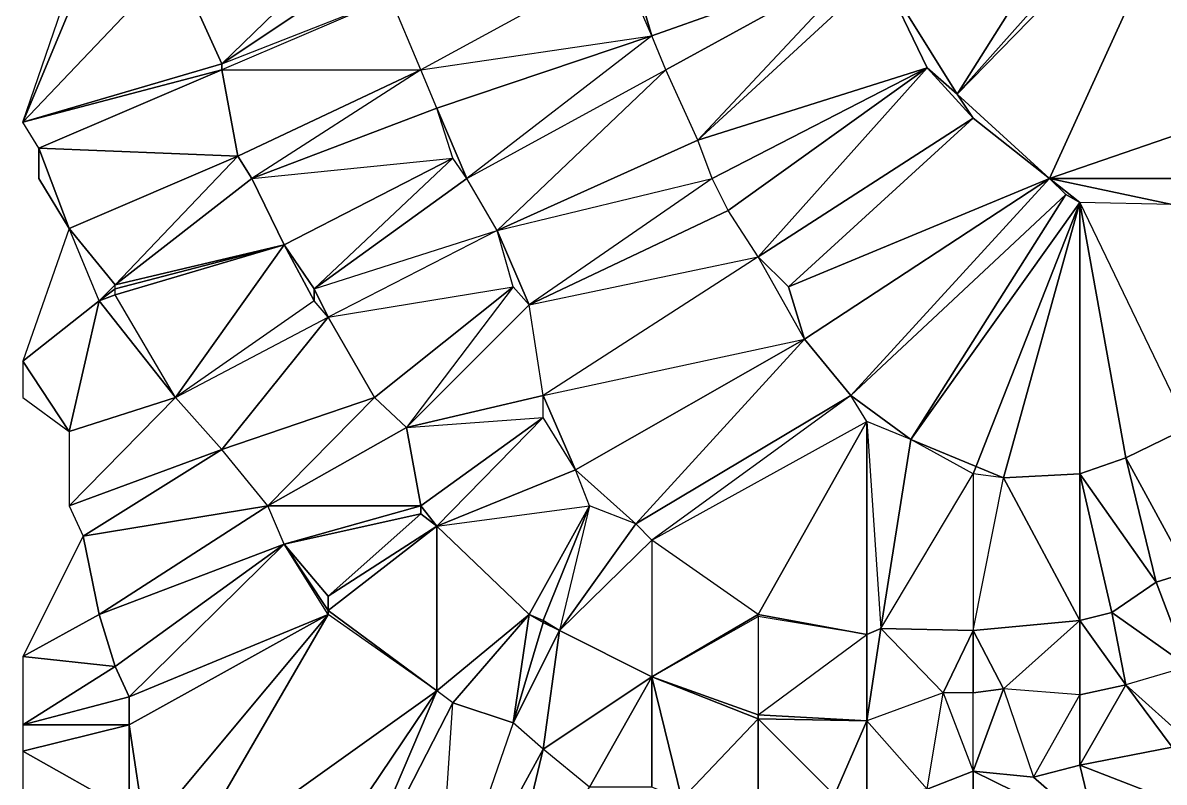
# Model space of a CAD drawing. Header units: metres. Extents: x 121.06818 to 121.07159, y 3.17836 to 3.18313.
# Drawn here: x 121.068184 to 121.068752, y 3.18088 to 3.181257 of the extents above; entities that cross this region are included whole.
import ezdxf

# ---------------------------------------------------------------- set-up
doc = ezdxf.new("R2010")
doc.units = ezdxf.units.M

msp = doc.modelspace()

# ---------------------------------------------------------------- linework, layer by layer
at = {"layer": 'DELAUNEY13913', "color": 252}
msp.add_3dface([(121.06839, 3.180799, 0.01022), (121.06842, 3.1808, 0.01022), (121.068443, 3.180896, 0.01022)], dxfattribs=at)
at = {"layer": 'DELAUNEY13934', "color": 252}
msp.add_3dface([(121.068306, 3.1808, 0.01022), (121.068336, 3.180798, 0.01022), (121.06839, 3.180925, 0.01022)], dxfattribs=at)
at = {"layer": 'DELAUNEY13943', "color": 252}
msp.add_3dface([(121.068336, 3.180798, 0.01022), (121.06839, 3.180799, 0.01022), (121.068398, 3.180919, 0.01022)], dxfattribs=at)
at = {"layer": 'DELAUNEY14241', "color": 252}
msp.add_3dface([(121.068718, 3.180855, 0.01023), (121.068657, 3.180773, 0.01022), (121.068657, 3.180885, 0.01022)], dxfattribs=at)
at = {"layer": 'DELAUNEY14268', "color": 252}
msp.add_3dface([(121.068245, 3.180854, 0.01022), (121.06826, 3.180832, 0.01022), (121.068336, 3.180963, 0.01022)], dxfattribs=at)
at = {"layer": 'DELAUNEY14281', "color": 252}
msp.add_3dface([(121.068657, 3.180773, 0.01022), (121.068634, 3.180876, 0.01022), (121.068657, 3.180885, 0.01022)], dxfattribs=at)
at = {"layer": 'DELAUNEY14296', "color": 252}
msp.add_3dface([(121.068604, 3.180873, 0.01022), (121.068588, 3.180873, 0.01022), (121.068604, 3.18091, 0.01021)], dxfattribs=at)
at = {"layer": 'DELAUNEY14297', "color": 252}
msp.add_3dface([(121.068634, 3.180876, 0.01022), (121.068604, 3.180873, 0.01022), (121.068604, 3.18091, 0.01021)], dxfattribs=at)
at = {"layer": 'DELAUNEY14298', "color": 252}
msp.add_3dface([(121.068657, 3.180885, 0.01022), (121.068634, 3.180876, 0.01022), (121.068642, 3.180924, 0.01021)], dxfattribs=at)
at = {"layer": 'DELAUNEY14308', "color": 252}
msp.add_3dface([(121.068718, 3.180855, 0.01023), (121.068657, 3.180885, 0.01022), (121.068687, 3.180882, 0.01022)], dxfattribs=at)
at = {"layer": 'DELAUNEY14309', "color": 252}
msp.add_3dface([(121.068687, 3.180882, 0.01022), (121.068657, 3.180885, 0.01022), (121.068672, 3.180926, 0.01021)], dxfattribs=at)
at = {"layer": 'DELAUNEY14310', "color": 252}
msp.add_3dface([(121.068718, 3.180855, 0.01023), (121.068687, 3.180882, 0.01022), (121.06871, 3.180888, 0.01022)], dxfattribs=at)
at = {"layer": 'DELAUNEY14325', "color": 252}
msp.add_3dface([(121.068588, 3.180873, 0.01022), (121.06855, 3.180872, 0.01022), (121.06855, 3.180911, 0.01021)], dxfattribs=at)
at = {"layer": 'DELAUNEY14343', "color": 252}
msp.add_3dface([(121.06855, 3.180872, 0.01022), (121.068512, 3.180871, 0.01022), (121.06855, 3.180911, 0.01021)], dxfattribs=at)
at = {"layer": 'DELAUNEY14354', "color": 252}
msp.add_3dface([(121.06826, 3.180832, 0.01022), (121.068306, 3.1808, 0.01022), (121.06839, 3.180925, 0.01022)], dxfattribs=at)
at = {"layer": 'DELAUNEY14371', "color": 252}
msp.add_3dface([(121.068497, 3.180877, 0.01022), (121.068466, 3.180877, 0.01022), (121.068497, 3.180932, 0.01021)], dxfattribs=at)
at = {"layer": 'DELAUNEY14372', "color": 252}
msp.add_3dface([(121.068512, 3.180871, 0.01022), (121.068497, 3.180877, 0.01022), (121.068497, 3.180932, 0.01021)], dxfattribs=at)
at = {"layer": 'DELAUNEY14386', "color": 252}
msp.add_3dface([(121.068237, 3.180865, 0.01022), (121.068245, 3.180854, 0.01022), (121.068237, 3.180908, 0.01022)], dxfattribs=at)
at = {"layer": 'DELAUNEY14399', "color": 252}
msp.add_3dface([(121.06842, 3.1808, 0.01022), (121.068466, 3.180877, 0.01022), (121.068443, 3.180896, 0.01022)], dxfattribs=at)
at = {"layer": 'DELAUNEY14419', "color": 252}
msp.add_3dface([(121.068466, 3.180877, 0.01022), (121.068443, 3.180896, 0.01022), (121.068497, 3.180932, 0.01021)], dxfattribs=at)
at = {"layer": 'DELAUNEY14431', "color": 252}
msp.add_3dface([(121.06839, 3.180799, 0.01022), (121.068443, 3.180896, 0.01022), (121.068428, 3.180909, 0.01022)], dxfattribs=at)
at = {"layer": 'DELAUNEY14441', "color": 252}
msp.add_3dface([(121.068184, 3.180854, 0.01021), (121.068237, 3.180865, 0.01022), (121.068184, 3.180895, 0.01021)], dxfattribs=at)
at = {"layer": 'DELAUNEY14454', "color": 252}
msp.add_3dface([(121.06839, 3.180799, 0.01022), (121.068398, 3.180919, 0.01022), (121.068428, 3.180909, 0.01022)], dxfattribs=at)
at = {"layer": 'DELAUNEY14455', "color": 252}
msp.add_3dface([(121.068443, 3.180896, 0.01022), (121.068428, 3.180909, 0.01022), (121.068451, 3.180955, 0.01021)], dxfattribs=at)
at = {"layer": 'DELAUNEY14456', "color": 252}
msp.add_3dface([(121.068764, 3.180867, 0.01023), (121.068718, 3.180855, 0.01023), (121.06871, 3.180888, 0.01022)], dxfattribs=at)
at = {"layer": 'DELAUNEY14460', "color": 252}
msp.add_3dface([(121.068336, 3.180798, 0.01022), (121.068398, 3.180919, 0.01022), (121.06839, 3.180925, 0.01022)], dxfattribs=at)
at = {"layer": 'DELAUNEY14461', "color": 252}
msp.add_3dface([(121.068428, 3.180909, 0.01022), (121.068398, 3.180919, 0.01022), (121.068436, 3.180963, 0.01021)], dxfattribs=at)
at = {"layer": 'DELAUNEY14492', "color": 252}
msp.add_3dface([(121.068336, 3.180798, 0.01022), (121.06839, 3.180925, 0.01022), (121.06826, 3.180832, 0.01022)], dxfattribs=at)
at = {"layer": 'DELAUNEY14493', "color": 252}
msp.add_3dface([(121.06871, 3.180888, 0.01022), (121.068687, 3.180882, 0.01022), (121.06871, 3.180923, 0.01021)], dxfattribs=at)
at = {"layer": 'DELAUNEY14507', "color": 252}
msp.add_3dface([(121.068398, 3.180919, 0.01022), (121.06839, 3.180925, 0.01022), (121.068436, 3.180963, 0.01021)], dxfattribs=at)
at = {"layer": 'DELAUNEY14523', "color": 252}
msp.add_3dface([(121.068184, 3.180895, 0.01021), (121.068237, 3.180865, 0.01022), (121.068237, 3.180908, 0.01022)], dxfattribs=at)
at = {"layer": 'DELAUNEY14529', "color": 252}
msp.add_3dface([(121.06826, 3.180832, 0.01022), (121.06839, 3.180925, 0.01022), (121.068336, 3.180963, 0.01022)], dxfattribs=at)
at = {"layer": 'DELAUNEY14530', "color": 252}
msp.add_3dface([(121.068764, 3.180867, 0.01023), (121.06871, 3.180888, 0.01022), (121.068756, 3.180897, 0.01022)], dxfattribs=at)
at = {"layer": 'DELAUNEY14531', "color": 252}
msp.add_3dface([(121.068756, 3.180897, 0.01022), (121.06871, 3.180888, 0.01022), (121.068733, 3.180928, 0.01021)], dxfattribs=at)
at = {"layer": 'DELAUNEY14581', "color": 252}
msp.add_3dface([(121.068184, 3.180895, 0.01021), (121.068237, 3.180908, 0.01022), (121.068184, 3.180908, 0.01021)], dxfattribs=at)
at = {"layer": 'DELAUNEY14582', "color": 252}
msp.add_3dface([(121.068237, 3.180908, 0.01022), (121.068245, 3.180854, 0.01022), (121.068336, 3.180963, 0.01022)], dxfattribs=at)
at = {"layer": 'DELAUNEY14583', "color": 252}
msp.add_3dface([(121.06839, 3.180925, 0.01022), (121.068336, 3.180963, 0.01022), (121.068336, 3.180965, 0.01022)], dxfattribs=at)
at = {"layer": 'DELAUNEY14584', "color": 252}
msp.add_3dface([(121.068764, 3.1809, 0.01022), (121.068756, 3.180897, 0.01022), (121.068733, 3.180928, 0.01021)], dxfattribs=at)
at = {"layer": 'DELAUNEY14607', "color": 252}
msp.add_3dface([(121.06855, 3.180911, 0.01021), (121.068512, 3.180871, 0.01022), (121.068497, 3.180932, 0.01021)], dxfattribs=at)
at = {"layer": 'DELAUNEY14608', "color": 252}
msp.add_3dface([(121.068604, 3.18091, 0.01021), (121.068588, 3.180873, 0.01022), (121.06855, 3.180911, 0.01021)], dxfattribs=at)
at = {"layer": 'DELAUNEY14609', "color": 252}
msp.add_3dface([(121.068604, 3.18091, 0.01021), (121.068634, 3.180876, 0.01022), (121.068642, 3.180924, 0.01021)], dxfattribs=at)
at = {"layer": 'DELAUNEY14620', "color": 252}
msp.add_3dface([(121.068237, 3.180908, 0.01022), (121.068336, 3.180963, 0.01022), (121.068237, 3.180922, 0.01022)], dxfattribs=at)
at = {"layer": 'DELAUNEY14669', "color": 252}
msp.add_3dface([(121.068604, 3.18091, 0.01021), (121.06855, 3.180911, 0.01021), (121.06855, 3.180913, 0.01021)], dxfattribs=at)
at = {"layer": 'DELAUNEY14670', "color": 252}
msp.add_3dface([(121.068642, 3.180924, 0.01021), (121.068657, 3.180885, 0.01022), (121.068657, 3.180924, 0.01021)], dxfattribs=at)
at = {"layer": 'DELAUNEY14671', "color": 252}
msp.add_3dface([(121.068672, 3.180926, 0.01021), (121.068657, 3.180885, 0.01022), (121.068657, 3.180924, 0.01021)], dxfattribs=at)
at = {"layer": 'DELAUNEY14672', "color": 252}
msp.add_3dface([(121.068672, 3.180926, 0.01021), (121.068687, 3.180882, 0.01022), (121.06871, 3.180923, 0.01021)], dxfattribs=at)
at = {"layer": 'DELAUNEY14693', "color": 252}
msp.add_3dface([(121.068184, 3.180908, 0.01021), (121.068237, 3.180908, 0.01022), (121.068237, 3.180922, 0.01022)], dxfattribs=at)
at = {"layer": 'DELAUNEY14694', "color": 252}
msp.add_3dface([(121.068642, 3.180924, 0.01021), (121.068604, 3.18091, 0.01021), (121.068611, 3.180956, 0.0102)], dxfattribs=at)
at = {"layer": 'DELAUNEY14695', "color": 252}
msp.add_3dface([(121.068733, 3.180928, 0.01021), (121.06871, 3.180888, 0.01022), (121.06871, 3.180923, 0.01021)], dxfattribs=at)
at = {"layer": 'DELAUNEY14716', "color": 252}
msp.add_3dface([(121.06855, 3.180911, 0.01021), (121.068497, 3.180932, 0.01021), (121.06855, 3.180913, 0.01021)], dxfattribs=at)
at = {"layer": 'DELAUNEY14717', "color": 252}
msp.add_3dface([(121.068657, 3.180924, 0.01021), (121.068642, 3.180924, 0.01021), (121.068657, 3.180955, 0.0102)], dxfattribs=at)
at = {"layer": 'DELAUNEY14718', "color": 252}
msp.add_3dface([(121.068672, 3.180926, 0.01021), (121.068657, 3.180924, 0.01021), (121.068657, 3.180955, 0.0102)], dxfattribs=at)
at = {"layer": 'DELAUNEY14733', "color": 252}
msp.add_3dface([(121.068497, 3.180932, 0.01021), (121.068443, 3.180896, 0.01022), (121.068451, 3.180955, 0.01021)], dxfattribs=at)
at = {"layer": 'DELAUNEY14734', "color": 252}
msp.add_3dface([(121.06871, 3.180923, 0.01021), (121.068672, 3.180926, 0.01021), (121.06871, 3.18096, 0.0102)], dxfattribs=at)
at = {"layer": 'DELAUNEY14735', "color": 252}
msp.add_3dface([(121.068733, 3.180928, 0.01021), (121.06871, 3.180923, 0.01021), (121.06871, 3.18096, 0.0102)], dxfattribs=at)
at = {"layer": 'DELAUNEY14755', "color": 252}
msp.add_3dface([(121.06855, 3.180913, 0.01021), (121.068497, 3.180932, 0.01021), (121.06855, 3.180962, 0.0102)], dxfattribs=at)
at = {"layer": 'DELAUNEY14771', "color": 252}
msp.add_3dface([(121.068184, 3.180908, 0.01021), (121.068237, 3.180922, 0.01022), (121.06823, 3.180937, 0.01022)], dxfattribs=at)
at = {"layer": 'DELAUNEY14772', "color": 252}
msp.add_3dface([(121.068604, 3.18091, 0.01021), (121.06855, 3.180913, 0.01021), (121.068604, 3.180953, 0.0102)], dxfattribs=at)
at = {"layer": 'DELAUNEY14785', "color": 252}
msp.add_3dface([(121.068184, 3.180908, 0.01021), (121.06823, 3.180937, 0.01022), (121.068184, 3.180942, 0.01021)], dxfattribs=at)
at = {"layer": 'DELAUNEY14786', "color": 252}
msp.add_3dface([(121.06823, 3.180937, 0.01022), (121.068237, 3.180922, 0.01022), (121.068314, 3.180998, 0.01022)], dxfattribs=at)
at = {"layer": 'DELAUNEY14787', "color": 252}
msp.add_3dface([(121.068237, 3.180922, 0.01022), (121.068336, 3.180963, 0.01022), (121.068314, 3.180998, 0.01022)], dxfattribs=at)
at = {"layer": 'DELAUNEY14788', "color": 252}
msp.add_3dface([(121.068733, 3.180928, 0.01021), (121.068764, 3.1809, 0.01022), (121.068764, 3.180937, 0.01021)], dxfattribs=at)
at = {"layer": 'DELAUNEY14789', "color": 252}
msp.add_3dface([(121.068764, 3.180937, 0.01021), (121.068733, 3.180928, 0.01021), (121.068726, 3.180964, 0.0102)], dxfattribs=at)
at = {"layer": 'DELAUNEY14812', "color": 252}
msp.add_3dface([(121.068451, 3.180955, 0.01021), (121.068428, 3.180909, 0.01022), (121.068443, 3.180959, 0.01021)], dxfattribs=at)
at = {"layer": 'DELAUNEY14813', "color": 252}
msp.add_3dface([(121.068497, 3.180932, 0.01021), (121.068451, 3.180955, 0.01021), (121.068497, 3.181, 0.0102)], dxfattribs=at)
at = {"layer": 'DELAUNEY14820', "color": 252}
msp.add_3dface([(121.068184, 3.180942, 0.01021), (121.06823, 3.180937, 0.01022), (121.068222, 3.180963, 0.01022)], dxfattribs=at)
at = {"layer": 'DELAUNEY14846', "color": 252}
msp.add_3dface([(121.06855, 3.180913, 0.01021), (121.068604, 3.180953, 0.0102), (121.06855, 3.180962, 0.0102)], dxfattribs=at)
at = {"layer": 'DELAUNEY14847', "color": 252}
msp.add_3dface([(121.068604, 3.18091, 0.01021), (121.068604, 3.180953, 0.0102), (121.068611, 3.180956, 0.0102)], dxfattribs=at)
at = {"layer": 'DELAUNEY14848', "color": 252}
msp.add_3dface([(121.068642, 3.180924, 0.01021), (121.068611, 3.180956, 0.0102), (121.068657, 3.180955, 0.0102)], dxfattribs=at)
at = {"layer": 'DELAUNEY14869', "color": 252}
msp.add_3dface([(121.068443, 3.180959, 0.01021), (121.068428, 3.180909, 0.01022), (121.068436, 3.180963, 0.01021)], dxfattribs=at)
at = {"layer": 'DELAUNEY14870', "color": 252}
msp.add_3dface([(121.068451, 3.180955, 0.01021), (121.068443, 3.180959, 0.01021), (121.068443, 3.18096, 0.01021)], dxfattribs=at)
at = {"layer": 'DELAUNEY14871', "color": 252}
msp.add_3dface([(121.068611, 3.180956, 0.0102), (121.068604, 3.180953, 0.0102), (121.068604, 3.181059, 0.01019)], dxfattribs=at)
at = {"layer": 'DELAUNEY14883', "color": 252}
msp.add_3dface([(121.068497, 3.180932, 0.01021), (121.06855, 3.180962, 0.0102), (121.06855, 3.180963, 0.0102)], dxfattribs=at)
at = {"layer": 'DELAUNEY14893', "color": 252}
msp.add_3dface([(121.068443, 3.180959, 0.01021), (121.068436, 3.180963, 0.01021), (121.068443, 3.18096, 0.01021)], dxfattribs=at)
at = {"layer": 'DELAUNEY14894', "color": 252}
msp.add_3dface([(121.068604, 3.180953, 0.0102), (121.06855, 3.180962, 0.0102), (121.06855, 3.180963, 0.0102)], dxfattribs=at)
at = {"layer": 'DELAUNEY14895', "color": 252}
msp.add_3dface([(121.068672, 3.180926, 0.01021), (121.068657, 3.180955, 0.0102), (121.06871, 3.18096, 0.0102)], dxfattribs=at)
at = {"layer": 'DELAUNEY14911', "color": 252}
msp.add_3dface([(121.068733, 3.180928, 0.01021), (121.06871, 3.18096, 0.0102), (121.068726, 3.180964, 0.0102)], dxfattribs=at)
at = {"layer": 'DELAUNEY14930', "color": 252}
msp.add_3dface([(121.068184, 3.180942, 0.01021), (121.068222, 3.180963, 0.01022), (121.068214, 3.181002, 0.01022)], dxfattribs=at)
at = {"layer": 'DELAUNEY14931', "color": 252}
msp.add_3dface([(121.068222, 3.180963, 0.01022), (121.06823, 3.180937, 0.01022), (121.068314, 3.180998, 0.01022)], dxfattribs=at)
at = {"layer": 'DELAUNEY14932', "color": 252}
msp.add_3dface([(121.068436, 3.180963, 0.01021), (121.06839, 3.180925, 0.01022), (121.06839, 3.181007, 0.01021)], dxfattribs=at)
at = {"layer": 'DELAUNEY14953', "color": 252}
msp.add_3dface([(121.068726, 3.180964, 0.0102), (121.06871, 3.18096, 0.0102), (121.06871, 3.181033, 0.01019)], dxfattribs=at)
at = {"layer": 'DELAUNEY14965', "color": 252}
msp.add_3dface([(121.068657, 3.180955, 0.0102), (121.068611, 3.180956, 0.0102), (121.068657, 3.181033, 0.01019)], dxfattribs=at)
at = {"layer": 'DELAUNEY14986', "color": 252}
msp.add_3dface([(121.068764, 3.180937, 0.01021), (121.068726, 3.180964, 0.0102), (121.068748, 3.180979, 0.0102)], dxfattribs=at)
at = {"layer": 'DELAUNEY15006', "color": 252}
msp.add_3dface([(121.068336, 3.180963, 0.01022), (121.068314, 3.180998, 0.01022), (121.068336, 3.180965, 0.01022)], dxfattribs=at)
at = {"layer": 'DELAUNEY15007', "color": 252}
msp.add_3dface([(121.06871, 3.18096, 0.0102), (121.068657, 3.180955, 0.0102), (121.068672, 3.181031, 0.01019)], dxfattribs=at)
at = {"layer": 'DELAUNEY15017', "color": 252}
msp.add_3dface([(121.068748, 3.180979, 0.0102), (121.068726, 3.180964, 0.0102), (121.06871, 3.181033, 0.01019)], dxfattribs=at)
at = {"layer": 'DELAUNEY15018', "color": 252}
msp.add_3dface([(121.068764, 3.180937, 0.01021), (121.068748, 3.180979, 0.0102), (121.068764, 3.180984, 0.0102)], dxfattribs=at)
at = {"layer": 'DELAUNEY15028', "color": 252}
msp.add_3dface([(121.068451, 3.180955, 0.01021), (121.068443, 3.18096, 0.01021), (121.068466, 3.181017, 0.0102)], dxfattribs=at)
at = {"layer": 'DELAUNEY15041', "color": 252}
msp.add_3dface([(121.068443, 3.18096, 0.01021), (121.068436, 3.180963, 0.01021), (121.068466, 3.181017, 0.0102)], dxfattribs=at)
at = {"layer": 'DELAUNEY15052', "color": 252}
msp.add_3dface([(121.06839, 3.180925, 0.01022), (121.068336, 3.180965, 0.01022), (121.06839, 3.181007, 0.01021)], dxfattribs=at)
at = {"layer": 'DELAUNEY15053', "color": 252}
msp.add_3dface([(121.068497, 3.180932, 0.01021), (121.06855, 3.180963, 0.0102), (121.068497, 3.181, 0.0102)], dxfattribs=at)
at = {"layer": 'DELAUNEY15054', "color": 252}
msp.add_3dface([(121.068764, 3.180984, 0.0102), (121.068748, 3.180979, 0.0102), (121.068733, 3.181041, 0.01019)], dxfattribs=at)
at = {"layer": 'DELAUNEY15070', "color": 252}
msp.add_3dface([(121.068222, 3.180963, 0.01022), (121.068314, 3.180998, 0.01022), (121.068306, 3.181017, 0.01022)], dxfattribs=at)
at = {"layer": 'DELAUNEY15071', "color": 252}
msp.add_3dface([(121.068336, 3.180965, 0.01022), (121.068314, 3.180998, 0.01022), (121.068336, 3.180972, 0.01022)], dxfattribs=at)
at = {"layer": 'DELAUNEY15072', "color": 252}
msp.add_3dface([(121.06839, 3.181007, 0.01021), (121.068336, 3.180965, 0.01022), (121.068336, 3.180972, 0.01022)], dxfattribs=at)
at = {"layer": 'DELAUNEY15073', "color": 252}
msp.add_3dface([(121.068451, 3.180955, 0.01021), (121.068497, 3.181, 0.0102), (121.068489, 3.181008, 0.0102)], dxfattribs=at)
at = {"layer": 'DELAUNEY15074', "color": 252}
msp.add_3dface([(121.068604, 3.180953, 0.0102), (121.06855, 3.180963, 0.0102), (121.068604, 3.181059, 0.01019)], dxfattribs=at)
at = {"layer": 'DELAUNEY15085', "color": 252}
msp.add_3dface([(121.068436, 3.180963, 0.01021), (121.06839, 3.181007, 0.01021), (121.068466, 3.181017, 0.0102)], dxfattribs=at)
at = {"layer": 'DELAUNEY15086', "color": 252}
msp.add_3dface([(121.06855, 3.180963, 0.0102), (121.068497, 3.181, 0.0102), (121.068604, 3.181059, 0.01019)], dxfattribs=at)
at = {"layer": 'DELAUNEY15094', "color": 252}
msp.add_3dface([(121.068336, 3.180972, 0.01022), (121.068314, 3.180998, 0.01022), (121.068382, 3.181013, 0.01021)], dxfattribs=at)
at = {"layer": 'DELAUNEY15095', "color": 252}
msp.add_3dface([(121.06839, 3.181007, 0.01021), (121.068336, 3.180972, 0.01022), (121.068382, 3.181013, 0.01021)], dxfattribs=at)
at = {"layer": 'DELAUNEY15125', "color": 252}
msp.add_3dface([(121.068214, 3.181002, 0.01022), (121.068222, 3.180963, 0.01022), (121.068306, 3.181017, 0.01022)], dxfattribs=at)
at = {"layer": 'DELAUNEY15150', "color": 252}
msp.add_3dface([(121.068451, 3.180955, 0.01021), (121.068489, 3.181008, 0.0102), (121.068466, 3.181017, 0.0102)], dxfattribs=at)
at = {"layer": 'DELAUNEY15151', "color": 252}
msp.add_3dface([(121.068497, 3.181, 0.0102), (121.068489, 3.181008, 0.0102), (121.068596, 3.181072, 0.01019)], dxfattribs=at)
at = {"layer": 'DELAUNEY15172', "color": 252}
msp.add_3dface([(121.06839, 3.181007, 0.01021), (121.068382, 3.181013, 0.01021), (121.068382, 3.181017, 0.01021)], dxfattribs=at)
at = {"layer": 'DELAUNEY15187', "color": 252}
msp.add_3dface([(121.068489, 3.181008, 0.0102), (121.068466, 3.181017, 0.0102), (121.068459, 3.181035, 0.0102)], dxfattribs=at)
at = {"layer": 'DELAUNEY15204', "color": 252}
msp.add_3dface([(121.068314, 3.180998, 0.01022), (121.068306, 3.181017, 0.01022), (121.068382, 3.181017, 0.01021)], dxfattribs=at)
at = {"layer": 'DELAUNEY15205', "color": 252}
msp.add_3dface([(121.068657, 3.180955, 0.0102), (121.068672, 3.181031, 0.01019), (121.068657, 3.181033, 0.01019)], dxfattribs=at)
at = {"layer": 'DELAUNEY15206', "color": 252}
msp.add_3dface([(121.06871, 3.18096, 0.0102), (121.068672, 3.181031, 0.01019), (121.06871, 3.181033, 0.01019)], dxfattribs=at)
at = {"layer": 'DELAUNEY15228', "color": 252}
msp.add_3dface([(121.068207, 3.181017, 0.01022), (121.068214, 3.181002, 0.01022), (121.068283, 3.181045, 0.01022)], dxfattribs=at)
at = {"layer": 'DELAUNEY15240', "color": 252}
msp.add_3dface([(121.068214, 3.181002, 0.01022), (121.068306, 3.181017, 0.01022), (121.068283, 3.181045, 0.01022)], dxfattribs=at)
at = {"layer": 'DELAUNEY15241', "color": 252}
msp.add_3dface([(121.068611, 3.180956, 0.0102), (121.068657, 3.181033, 0.01019), (121.068626, 3.18105, 0.01019)], dxfattribs=at)
at = {"layer": 'DELAUNEY15257', "color": 252}
msp.add_3dface([(121.068672, 3.181031, 0.01019), (121.068657, 3.181033, 0.01019), (121.06871, 3.181168, 0.01018)], dxfattribs=at)
at = {"layer": 'DELAUNEY15258', "color": 252}
msp.add_3dface([(121.068672, 3.181031, 0.01019), (121.068657, 3.181033, 0.01019), (121.068626, 3.18105, 0.01019)], dxfattribs=at)
at = {"layer": 'DELAUNEY15259', "color": 252}
msp.add_3dface([(121.06871, 3.181033, 0.01019), (121.068672, 3.181031, 0.01019), (121.06871, 3.181168, 0.01018)], dxfattribs=at)
at = {"layer": 'DELAUNEY15281', "color": 252}
msp.add_3dface([(121.068748, 3.180979, 0.0102), (121.06871, 3.181033, 0.01019), (121.068733, 3.181041, 0.01019)], dxfattribs=at)
at = {"layer": 'DELAUNEY15294', "color": 252}
msp.add_3dface([(121.068611, 3.180956, 0.0102), (121.068626, 3.18105, 0.01019), (121.068604, 3.181059, 0.01019)], dxfattribs=at)
at = {"layer": 'DELAUNEY15310', "color": 252}
msp.add_3dface([(121.068214, 3.181002, 0.01022), (121.068283, 3.181045, 0.01022), (121.068207, 3.181017, 0.01022)], dxfattribs=at)
at = {"layer": 'DELAUNEY15311', "color": 252}
msp.add_3dface([(121.068306, 3.181017, 0.01022), (121.068283, 3.181045, 0.01022), (121.068359, 3.181071, 0.01021)], dxfattribs=at)
at = {"layer": 'DELAUNEY15312', "color": 252}
msp.add_3dface([(121.06839, 3.181007, 0.01021), (121.068466, 3.181017, 0.0102), (121.068459, 3.181035, 0.0102)], dxfattribs=at)
at = {"layer": 'DELAUNEY15313', "color": 252}
msp.add_3dface([(121.068657, 3.181033, 0.01019), (121.068626, 3.18105, 0.01019), (121.06871, 3.181168, 0.01018)], dxfattribs=at)
at = {"layer": 'DELAUNEY15329', "color": 252}
msp.add_3dface([(121.068382, 3.181013, 0.01021), (121.068314, 3.180998, 0.01022), (121.068382, 3.181017, 0.01021)], dxfattribs=at)
at = {"layer": 'DELAUNEY15342', "color": 252}
msp.add_3dface([(121.068626, 3.18105, 0.01019), (121.068604, 3.181059, 0.01019), (121.068596, 3.181072, 0.01019)], dxfattribs=at)
at = {"layer": 'DELAUNEY15343', "color": 252}
msp.add_3dface([(121.068733, 3.181041, 0.01019), (121.06871, 3.181033, 0.01019), (121.06871, 3.181168, 0.01018)], dxfattribs=at)
at = {"layer": 'DELAUNEY15360', "color": 252}
msp.add_3dface([(121.06839, 3.181007, 0.01021), (121.068459, 3.181035, 0.0102), (121.068443, 3.181061, 0.0102)], dxfattribs=at)
at = {"layer": 'DELAUNEY15361', "color": 252}
msp.add_3dface([(121.068764, 3.180984, 0.0102), (121.068733, 3.181041, 0.01019), (121.068764, 3.181056, 0.01019)], dxfattribs=at)
at = {"layer": 'DELAUNEY15382', "color": 252}
msp.add_3dface([(121.06839, 3.181007, 0.01021), (121.068382, 3.181017, 0.01021), (121.068443, 3.181061, 0.0102)], dxfattribs=at)
at = {"layer": 'DELAUNEY15416', "color": 252}
msp.add_3dface([(121.068764, 3.181056, 0.01019), (121.068733, 3.181041, 0.01019), (121.06871, 3.181168, 0.01018)], dxfattribs=at)
at = {"layer": 'DELAUNEY15435', "color": 252}
msp.add_3dface([(121.068382, 3.181017, 0.01021), (121.068306, 3.181017, 0.01022), (121.068375, 3.181056, 0.01021)], dxfattribs=at)
at = {"layer": 'DELAUNEY15445', "color": 252}
msp.add_3dface([(121.068497, 3.181, 0.0102), (121.068604, 3.181059, 0.01019), (121.068596, 3.181072, 0.01019)], dxfattribs=at)
at = {"layer": 'DELAUNEY15465', "color": 252}
msp.add_3dface([(121.068207, 3.181017, 0.01022), (121.068283, 3.181045, 0.01022), (121.06826, 3.181071, 0.01022)], dxfattribs=at)
at = {"layer": 'DELAUNEY15466', "color": 252}
msp.add_3dface([(121.068375, 3.181056, 0.01021), (121.068306, 3.181017, 0.01022), (121.068359, 3.181071, 0.01021)], dxfattribs=at)
at = {"layer": 'DELAUNEY15467', "color": 252}
msp.add_3dface([(121.068382, 3.181017, 0.01021), (121.068375, 3.181056, 0.01021), (121.068443, 3.181061, 0.0102)], dxfattribs=at)
at = {"layer": 'DELAUNEY15468', "color": 252}
msp.add_3dface([(121.068459, 3.181035, 0.0102), (121.068443, 3.181061, 0.0102), (121.068443, 3.181072, 0.0102)], dxfattribs=at)
at = {"layer": 'DELAUNEY15480', "color": 252}
msp.add_3dface([(121.068207, 3.181054, 0.01022), (121.068207, 3.181017, 0.01022), (121.06826, 3.181071, 0.01022)], dxfattribs=at)
at = {"layer": 'DELAUNEY15481', "color": 252}
msp.add_3dface([(121.068207, 3.181017, 0.01022), (121.06826, 3.181071, 0.01022), (121.068207, 3.181054, 0.01022)], dxfattribs=at)
at = {"layer": 'DELAUNEY15482', "color": 252}
msp.add_3dface([(121.068283, 3.181045, 0.01022), (121.06826, 3.181071, 0.01022), (121.068336, 3.181111, 0.01021)], dxfattribs=at)
at = {"layer": 'DELAUNEY15500', "color": 252}
msp.add_3dface([(121.068184, 3.181071, 0.01022), (121.068207, 3.181054, 0.01022), (121.068184, 3.181089, 0.01022)], dxfattribs=at)
at = {"layer": 'DELAUNEY15501', "color": 252}
msp.add_3dface([(121.068207, 3.181054, 0.01022), (121.06826, 3.181071, 0.01022), (121.068222, 3.181119, 0.01022)], dxfattribs=at)
at = {"layer": 'DELAUNEY15502', "color": 252}
msp.add_3dface([(121.068489, 3.181008, 0.0102), (121.068459, 3.181035, 0.0102), (121.068573, 3.1811, 0.01019)], dxfattribs=at)
at = {"layer": 'DELAUNEY15519', "color": 252}
msp.add_3dface([(121.068375, 3.181056, 0.01021), (121.068359, 3.181071, 0.01021), (121.068428, 3.181126, 0.0102)], dxfattribs=at)
at = {"layer": 'DELAUNEY15542', "color": 252}
msp.add_3dface([(121.068375, 3.181056, 0.01021), (121.068443, 3.181061, 0.0102), (121.068443, 3.181072, 0.0102)], dxfattribs=at)
at = {"layer": 'DELAUNEY15570', "color": 252}
msp.add_3dface([(121.068489, 3.181008, 0.0102), (121.068573, 3.1811, 0.01019), (121.068596, 3.181072, 0.01019)], dxfattribs=at)
at = {"layer": 'DELAUNEY15571', "color": 252}
msp.add_3dface([(121.068596, 3.181072, 0.01019), (121.068573, 3.1811, 0.01019), (121.068695, 3.18118, 0.01018)], dxfattribs=at)
at = {"layer": 'DELAUNEY15597', "color": 252}
msp.add_3dface([(121.068359, 3.181071, 0.01021), (121.068283, 3.181045, 0.01022), (121.068336, 3.181111, 0.01021)], dxfattribs=at)
at = {"layer": 'DELAUNEY15655', "color": 252}
msp.add_3dface([(121.068375, 3.181056, 0.01021), (121.068443, 3.181072, 0.0102), (121.068436, 3.181117, 0.0102)], dxfattribs=at)
at = {"layer": 'DELAUNEY15656', "color": 252}
msp.add_3dface([(121.068459, 3.181035, 0.0102), (121.068443, 3.181072, 0.0102), (121.068573, 3.1811, 0.01019)], dxfattribs=at)
at = {"layer": 'DELAUNEY15694', "color": 252}
msp.add_3dface([(121.068359, 3.181071, 0.01021), (121.068336, 3.181111, 0.01021), (121.068428, 3.181126, 0.0102)], dxfattribs=at)
at = {"layer": 'DELAUNEY15706', "color": 252}
msp.add_3dface([(121.068443, 3.181072, 0.0102), (121.068573, 3.1811, 0.01019), (121.06855, 3.181141, 0.01019)], dxfattribs=at)
at = {"layer": 'DELAUNEY15721', "color": 252}
msp.add_3dface([(121.068184, 3.181089, 0.01022), (121.068184, 3.181071, 0.01022), (121.068207, 3.181054, 0.01022)], dxfattribs=at)
at = {"layer": 'DELAUNEY15722', "color": 252}
msp.add_3dface([(121.068184, 3.181089, 0.01022), (121.068207, 3.181054, 0.01022), (121.068222, 3.181119, 0.01022)], dxfattribs=at)
at = {"layer": 'DELAUNEY15723', "color": 252}
msp.add_3dface([(121.068626, 3.18105, 0.01019), (121.068596, 3.181072, 0.01019), (121.068703, 3.181172, 0.01018)], dxfattribs=at)
at = {"layer": 'DELAUNEY15755', "color": 252}
msp.add_3dface([(121.068222, 3.181119, 0.01022), (121.06826, 3.181071, 0.01022), (121.06823, 3.181122, 0.01022)], dxfattribs=at)
at = {"layer": 'DELAUNEY15756', "color": 252}
msp.add_3dface([(121.068329, 3.181119, 0.01021), (121.06826, 3.181071, 0.01022), (121.068336, 3.181111, 0.01021)], dxfattribs=at)
at = {"layer": 'DELAUNEY15757', "color": 252}
msp.add_3dface([(121.068329, 3.181119, 0.01021), (121.06826, 3.181071, 0.01022), (121.068314, 3.181147, 0.01021)], dxfattribs=at)
at = {"layer": 'DELAUNEY15767', "color": 252}
msp.add_3dface([(121.068184, 3.181089, 0.01022), (121.068222, 3.181119, 0.01022), (121.068207, 3.181155, 0.01022)], dxfattribs=at)
at = {"layer": 'DELAUNEY15768', "color": 252}
msp.add_3dface([(121.068336, 3.181111, 0.01021), (121.068329, 3.181119, 0.01021), (121.068329, 3.181125, 0.01021)], dxfattribs=at)
at = {"layer": 'DELAUNEY15769', "color": 252}
msp.add_3dface([(121.068375, 3.181056, 0.01021), (121.068436, 3.181117, 0.0102), (121.068428, 3.181126, 0.0102)], dxfattribs=at)
at = {"layer": 'DELAUNEY15770', "color": 252}
msp.add_3dface([(121.068443, 3.181072, 0.0102), (121.068436, 3.181117, 0.0102), (121.06855, 3.181141, 0.01019)], dxfattribs=at)
at = {"layer": 'DELAUNEY15783', "color": 252}
msp.add_3dface([(121.068222, 3.181119, 0.01022), (121.06823, 3.181122, 0.01022), (121.06823, 3.181125, 0.01022)], dxfattribs=at)
at = {"layer": 'DELAUNEY15784', "color": 252}
msp.add_3dface([(121.06826, 3.181071, 0.01022), (121.06823, 3.181122, 0.01022), (121.068314, 3.181147, 0.01021)], dxfattribs=at)
at = {"layer": 'DELAUNEY15785', "color": 252}
msp.add_3dface([(121.068573, 3.1811, 0.01019), (121.06855, 3.181141, 0.01019), (121.068565, 3.181126, 0.01019)], dxfattribs=at)
at = {"layer": 'DELAUNEY15793', "color": 252}
msp.add_3dface([(121.068436, 3.181117, 0.0102), (121.068428, 3.181126, 0.0102), (121.06842, 3.181154, 0.0102)], dxfattribs=at)
at = {"layer": 'DELAUNEY15807', "color": 252}
msp.add_3dface([(121.068573, 3.1811, 0.01019), (121.068565, 3.181126, 0.01019), (121.068695, 3.18118, 0.01018)], dxfattribs=at)
at = {"layer": 'DELAUNEY15808', "color": 252}
msp.add_3dface([(121.06871, 3.181168, 0.01018), (121.068672, 3.181031, 0.01019), (121.068626, 3.18105, 0.01019)], dxfattribs=at)
at = {"layer": 'DELAUNEY15817', "color": 252}
msp.add_3dface([(121.068565, 3.181126, 0.01019), (121.06855, 3.181141, 0.01019), (121.068657, 3.18121, 0.01018)], dxfattribs=at)
at = {"layer": 'DELAUNEY15825', "color": 252}
msp.add_3dface([(121.06871, 3.181168, 0.01018), (121.068626, 3.18105, 0.01019), (121.068703, 3.181172, 0.01018)], dxfattribs=at)
at = {"layer": 'DELAUNEY15826', "color": 252}
msp.add_3dface([(121.06871, 3.181168, 0.01018), (121.068764, 3.181056, 0.01019), (121.068756, 3.181167, 0.01018)], dxfattribs=at)
at = {"layer": 'DELAUNEY15845', "color": 252}
msp.add_3dface([(121.068436, 3.181117, 0.0102), (121.06855, 3.181141, 0.01019), (121.068535, 3.181164, 0.01019)], dxfattribs=at)
at = {"layer": 'DELAUNEY15854', "color": 252}
msp.add_3dface([(121.06871, 3.181168, 0.01018), (121.068703, 3.181172, 0.01018), (121.068695, 3.18118, 0.01018)], dxfattribs=at)
at = {"layer": 'DELAUNEY15866', "color": 252}
msp.add_3dface([(121.068756, 3.181167, 0.01018), (121.06871, 3.181168, 0.01018), (121.068695, 3.18118, 0.01018)], dxfattribs=at)
at = {"layer": 'DELAUNEY15877', "color": 252}
msp.add_3dface([(121.068329, 3.181119, 0.01021), (121.068314, 3.181147, 0.01021), (121.068329, 3.181125, 0.01021)], dxfattribs=at)
at = {"layer": 'DELAUNEY15878', "color": 252}
msp.add_3dface([(121.068336, 3.181111, 0.01021), (121.068428, 3.181126, 0.0102), (121.06842, 3.181154, 0.0102)], dxfattribs=at)
at = {"layer": 'DELAUNEY15902', "color": 252}
msp.add_3dface([(121.068314, 3.181147, 0.01021), (121.06823, 3.181122, 0.01022), (121.06823, 3.181125, 0.01022)], dxfattribs=at)
at = {"layer": 'DELAUNEY15903', "color": 252}
msp.add_3dface([(121.068703, 3.181172, 0.01018), (121.068596, 3.181072, 0.01019), (121.068695, 3.18118, 0.01018)], dxfattribs=at)
at = {"layer": 'DELAUNEY15913', "color": 252}
msp.add_3dface([(121.068436, 3.181117, 0.0102), (121.068535, 3.181164, 0.01019), (121.068527, 3.18118, 0.01019)], dxfattribs=at)
at = {"layer": 'DELAUNEY15914', "color": 252}
msp.add_3dface([(121.06855, 3.181141, 0.01019), (121.068535, 3.181164, 0.01019), (121.068634, 3.181235, 0.01018)], dxfattribs=at)
at = {"layer": 'DELAUNEY15920', "color": 252}
msp.add_3dface([(121.068222, 3.181119, 0.01022), (121.06823, 3.181125, 0.01022), (121.06823, 3.181127, 0.01022)], dxfattribs=at)
at = {"layer": 'DELAUNEY15921', "color": 252}
msp.add_3dface([(121.068336, 3.181111, 0.01021), (121.068329, 3.181125, 0.01021), (121.06842, 3.181154, 0.0102)], dxfattribs=at)
at = {"layer": 'DELAUNEY15931', "color": 252}
msp.add_3dface([(121.068222, 3.181119, 0.01022), (121.068207, 3.181155, 0.01022), (121.06823, 3.181127, 0.01022)], dxfattribs=at)
at = {"layer": 'DELAUNEY15932', "color": 252}
msp.add_3dface([(121.06823, 3.181125, 0.01022), (121.06823, 3.181127, 0.01022), (121.068314, 3.181147, 0.01021)], dxfattribs=at)
at = {"layer": 'DELAUNEY15933', "color": 252}
msp.add_3dface([(121.068329, 3.181125, 0.01021), (121.068314, 3.181147, 0.01021), (121.068398, 3.18119, 0.0102)], dxfattribs=at)
at = {"layer": 'DELAUNEY15944', "color": 252}
msp.add_3dface([(121.068314, 3.181147, 0.01021), (121.06823, 3.181127, 0.01022), (121.068298, 3.18118, 0.01021)], dxfattribs=at)
at = {"layer": 'DELAUNEY15974', "color": 252}
msp.add_3dface([(121.068695, 3.18118, 0.01018), (121.068565, 3.181126, 0.01019), (121.068657, 3.18121, 0.01018)], dxfattribs=at)
at = {"layer": 'DELAUNEY15996', "color": 252}
msp.add_3dface([(121.06823, 3.181127, 0.01022), (121.068207, 3.181155, 0.01022), (121.068291, 3.181191, 0.01021)], dxfattribs=at)
at = {"layer": 'DELAUNEY16031', "color": 252}
msp.add_3dface([(121.068329, 3.181125, 0.01021), (121.06842, 3.181154, 0.0102), (121.068405, 3.18118, 0.0102)], dxfattribs=at)
at = {"layer": 'DELAUNEY16042', "color": 252}
msp.add_3dface([(121.068329, 3.181125, 0.01021), (121.068405, 3.18118, 0.0102), (121.068398, 3.18119, 0.0102)], dxfattribs=at)
at = {"layer": 'DELAUNEY16043', "color": 252}
msp.add_3dface([(121.06842, 3.181154, 0.0102), (121.068405, 3.18118, 0.0102), (121.068504, 3.181234, 0.01019)], dxfattribs=at)
at = {"layer": 'DELAUNEY16044', "color": 252}
msp.add_3dface([(121.068695, 3.18118, 0.01018), (121.068657, 3.18121, 0.01018), (121.068649, 3.181222, 0.01018)], dxfattribs=at)
at = {"layer": 'DELAUNEY16060', "color": 252}
msp.add_3dface([(121.068298, 3.18118, 0.01021), (121.06823, 3.181127, 0.01022), (121.068291, 3.181191, 0.01021)], dxfattribs=at)
at = {"layer": 'DELAUNEY16061', "color": 252}
msp.add_3dface([(121.068314, 3.181147, 0.01021), (121.068298, 3.18118, 0.01021), (121.068398, 3.18119, 0.0102)], dxfattribs=at)
at = {"layer": 'DELAUNEY16077', "color": 252}
msp.add_3dface([(121.068436, 3.181117, 0.0102), (121.06842, 3.181154, 0.0102), (121.068527, 3.18118, 0.01019)], dxfattribs=at)
at = {"layer": 'DELAUNEY16078', "color": 252}
msp.add_3dface([(121.068535, 3.181164, 0.01019), (121.068527, 3.18118, 0.01019), (121.068634, 3.181235, 0.01018)], dxfattribs=at)
at = {"layer": 'DELAUNEY16087', "color": 252}
msp.add_3dface([(121.068207, 3.181155, 0.01022), (121.068192, 3.18118, 0.01022), (121.068192, 3.181195, 0.01022)], dxfattribs=at)
at = {"layer": 'DELAUNEY16110', "color": 252}
msp.add_3dface([(121.068405, 3.18118, 0.0102), (121.068398, 3.18119, 0.0102), (121.06839, 3.181215, 0.0102)], dxfattribs=at)
at = {"layer": 'DELAUNEY16111', "color": 252}
msp.add_3dface([(121.06842, 3.181154, 0.0102), (121.068527, 3.18118, 0.01019), (121.06852, 3.181199, 0.01019)], dxfattribs=at)
at = {"layer": 'DELAUNEY16147', "color": 252}
msp.add_3dface([(121.068298, 3.18118, 0.01021), (121.068291, 3.181191, 0.01021), (121.068382, 3.181234, 0.0102)], dxfattribs=at)
at = {"layer": 'DELAUNEY16174', "color": 252}
msp.add_3dface([(121.068291, 3.181191, 0.01021), (121.068207, 3.181155, 0.01022), (121.068192, 3.181195, 0.01022)], dxfattribs=at)
at = {"layer": 'DELAUNEY16183', "color": 252}
msp.add_3dface([(121.06842, 3.181154, 0.0102), (121.06852, 3.181199, 0.01019), (121.068504, 3.181234, 0.01019)], dxfattribs=at)
at = {"layer": 'DELAUNEY16184', "color": 252}
msp.add_3dface([(121.068527, 3.18118, 0.01019), (121.06852, 3.181199, 0.01019), (121.068634, 3.181235, 0.01018)], dxfattribs=at)
at = {"layer": 'DELAUNEY16214', "color": 252}
msp.add_3dface([(121.068657, 3.18121, 0.01018), (121.06855, 3.181141, 0.01019), (121.068634, 3.181235, 0.01018)], dxfattribs=at)
at = {"layer": 'DELAUNEY16215', "color": 252}
msp.add_3dface([(121.068817, 3.181222, 0.01018), (121.068779, 3.18118, 0.01018), (121.068695, 3.18118, 0.01018)], dxfattribs=at)
at = {"layer": 'DELAUNEY16237', "color": 252}
msp.add_3dface([(121.068657, 3.18121, 0.01018), (121.068634, 3.181235, 0.01018), (121.068649, 3.181222, 0.01018)], dxfattribs=at)
at = {"layer": 'DELAUNEY16252', "color": 252}
msp.add_3dface([(121.068298, 3.18118, 0.01021), (121.068398, 3.18119, 0.0102), (121.06839, 3.181215, 0.0102)], dxfattribs=at)
at = {"layer": 'DELAUNEY16260', "color": 252}
msp.add_3dface([(121.068207, 3.181155, 0.01022), (121.068192, 3.181195, 0.01022), (121.068192, 3.18118, 0.01022)], dxfattribs=at)
at = {"layer": 'DELAUNEY16261', "color": 252}
msp.add_3dface([(121.068298, 3.18118, 0.01021), (121.06839, 3.181215, 0.0102), (121.068382, 3.181234, 0.0102)], dxfattribs=at)
at = {"layer": 'DELAUNEY16281', "color": 252}
msp.add_3dface([(121.068291, 3.181191, 0.01021), (121.068192, 3.181195, 0.01022), (121.068283, 3.181234, 0.01021)], dxfattribs=at)
at = {"layer": 'DELAUNEY16287', "color": 252}
msp.add_3dface([(121.068192, 3.181195, 0.01022), (121.068184, 3.181208, 0.01022), (121.068283, 3.181234, 0.01021)], dxfattribs=at)
at = {"layer": 'DELAUNEY16288', "color": 252}
msp.add_3dface([(121.06852, 3.181199, 0.01019), (121.068504, 3.181234, 0.01019), (121.068604, 3.181289, 0.01018)], dxfattribs=at)
at = {"layer": 'DELAUNEY16289', "color": 252}
msp.add_3dface([(121.068649, 3.181222, 0.01018), (121.068634, 3.181235, 0.01018), (121.068611, 3.181283, 0.01018)], dxfattribs=at)
at = {"layer": 'DELAUNEY16300', "color": 252}
msp.add_3dface([(121.068405, 3.18118, 0.0102), (121.068504, 3.181234, 0.01019), (121.068497, 3.181251, 0.01019)], dxfattribs=at)
at = {"layer": 'DELAUNEY16320', "color": 252}
msp.add_3dface([(121.068283, 3.181234, 0.01021), (121.068192, 3.181195, 0.01022), (121.068184, 3.181208, 0.01022)], dxfattribs=at)
at = {"layer": 'DELAUNEY16321', "color": 252}
msp.add_3dface([(121.068291, 3.181191, 0.01021), (121.068283, 3.181234, 0.01021), (121.068382, 3.181234, 0.0102)], dxfattribs=at)
at = {"layer": 'DELAUNEY16329', "color": 252}
msp.add_3dface([(121.06839, 3.181215, 0.0102), (121.068382, 3.181234, 0.0102), (121.068497, 3.181251, 0.01019)], dxfattribs=at)
at = {"layer": 'DELAUNEY16353', "color": 252}
msp.add_3dface([(121.068779, 3.18118, 0.01018), (121.068756, 3.181167, 0.01018), (121.068695, 3.18118, 0.01018)], dxfattribs=at)
at = {"layer": 'DELAUNEY16362', "color": 252}
msp.add_3dface([(121.068634, 3.181235, 0.01018), (121.06852, 3.181199, 0.01019), (121.068611, 3.181283, 0.01018)], dxfattribs=at)
at = {"layer": 'DELAUNEY16378', "color": 252}
msp.add_3dface([(121.068405, 3.18118, 0.0102), (121.06839, 3.181215, 0.0102), (121.068497, 3.181251, 0.01019)], dxfattribs=at)
at = {"layer": 'DELAUNEY16399', "color": 252}
msp.add_3dface([(121.068504, 3.181234, 0.01019), (121.068497, 3.181251, 0.01019), (121.068604, 3.181289, 0.01018)], dxfattribs=at)
at = {"layer": 'DELAUNEY16412', "color": 252}
msp.add_3dface([(121.068283, 3.181234, 0.01021), (121.068382, 3.181234, 0.0102), (121.068367, 3.18127, 0.0102)], dxfattribs=at)
at = {"layer": 'DELAUNEY16439', "color": 252}
msp.add_3dface([(121.068283, 3.181234, 0.01021), (121.068184, 3.181208, 0.01022), (121.068283, 3.181237, 0.01021)], dxfattribs=at)
at = {"layer": 'DELAUNEY16446', "color": 252}
msp.add_3dface([(121.068283, 3.181234, 0.01021), (121.068283, 3.181235, 0.01021), (121.068283, 3.181237, 0.01021)], dxfattribs=at)
at = {"layer": 'DELAUNEY16454', "color": 252}
msp.add_3dface([(121.068283, 3.181237, 0.01021), (121.068184, 3.181208, 0.01022), (121.06826, 3.181288, 0.01021)], dxfattribs=at)
at = {"layer": 'DELAUNEY16455', "color": 252}
msp.add_3dface([(121.068283, 3.181234, 0.01021), (121.068283, 3.181237, 0.01021), (121.068283, 3.181235, 0.01021)], dxfattribs=at)
at = {"layer": 'DELAUNEY16456', "color": 252}
msp.add_3dface([(121.068283, 3.181234, 0.01021), (121.068283, 3.181237, 0.01021), (121.068367, 3.18127, 0.0102)], dxfattribs=at)
at = {"layer": 'DELAUNEY16457', "color": 252}
msp.add_3dface([(121.068382, 3.181234, 0.0102), (121.068367, 3.18127, 0.0102), (121.068481, 3.181288, 0.01019)], dxfattribs=at)
at = {"layer": 'DELAUNEY16458', "color": 252}
msp.add_3dface([(121.068611, 3.181283, 0.01018), (121.06852, 3.181199, 0.01019), (121.068604, 3.181289, 0.01018)], dxfattribs=at)
at = {"layer": 'DELAUNEY16470', "color": 252}
msp.add_3dface([(121.068283, 3.181237, 0.01021), (121.068367, 3.18127, 0.0102), (121.068359, 3.181288, 0.0102)], dxfattribs=at)
at = {"layer": 'DELAUNEY16497', "color": 252}
msp.add_3dface([(121.06826, 3.181288, 0.01021), (121.068184, 3.181208, 0.01022), (121.068237, 3.181335, 0.01021)], dxfattribs=at)
at = {"layer": 'DELAUNEY16511', "color": 252}
msp.add_3dface([(121.068283, 3.181237, 0.01021), (121.06826, 3.181288, 0.01021), (121.068352, 3.181304, 0.0102)], dxfattribs=at)
at = {"layer": 'DELAUNEY16518', "color": 252}
msp.add_3dface([(121.068382, 3.181234, 0.0102), (121.068497, 3.181251, 0.01019), (121.068481, 3.181288, 0.01019)], dxfattribs=at)
at = {"layer": 'DELAUNEY16520', "color": 252}
msp.add_3dface([(121.068497, 3.181251, 0.01019), (121.068481, 3.181288, 0.01019), (121.068489, 3.181278, 0.01019)], dxfattribs=at)
at = {"layer": 'DELAUNEY16521', "color": 252}
msp.add_3dface([(121.068497, 3.181251, 0.01019), (121.068489, 3.181278, 0.01019), (121.068604, 3.181289, 0.01018)], dxfattribs=at)
at = {"layer": 'DELAUNEY16540', "color": 252}
msp.add_3dface([(121.068695, 3.18118, 0.01018), (121.068649, 3.181222, 0.01018), (121.068771, 3.181347, 0.01017)], dxfattribs=at)
at = {"layer": 'DELAUNEY16550', "color": 252}
msp.add_3dface([(121.068817, 3.181222, 0.01018), (121.068695, 3.18118, 0.01018), (121.068771, 3.181347, 0.01017)], dxfattribs=at)
at = {"layer": 'DELAUNEY16569', "color": 252}
msp.add_3dface([(121.068283, 3.181237, 0.01021), (121.068359, 3.181288, 0.0102), (121.068352, 3.181304, 0.0102)], dxfattribs=at)
at = {"layer": 'DELAUNEY16580', "color": 252}
msp.add_3dface([(121.068771, 3.181347, 0.01017), (121.068649, 3.181222, 0.01018), (121.068764, 3.181351, 0.01017)], dxfattribs=at)
at = {"layer": 'DELAUNEY16604', "color": 252}
msp.add_3dface([(121.068764, 3.181351, 0.01017), (121.068649, 3.181222, 0.01018), (121.068741, 3.181368, 0.01017)], dxfattribs=at)
at = {"layer": 'DELAUNEY16655', "color": 252}
msp.add_3dface([(121.068237, 3.181335, 0.01021), (121.068184, 3.181208, 0.01022), (121.06823, 3.181342, 0.01021)], dxfattribs=at)
at = {"layer": 'DELAUNEY16680', "color": 252}
msp.add_3dface([(121.068649, 3.181222, 0.01018), (121.068611, 3.181283, 0.01018), (121.068741, 3.181368, 0.01017)], dxfattribs=at)

doc.saveas('drawing.dxf')
